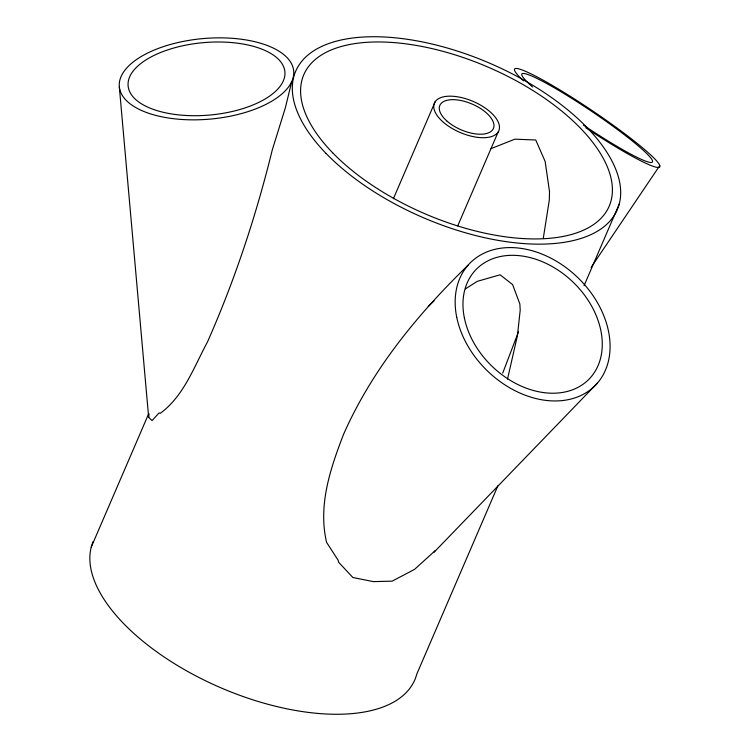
<?xml version="1.0" encoding="UTF-8"?>
<svg xmlns="http://www.w3.org/2000/svg" width="751" height="751" viewBox="0 0 751 751"><rect width="100%" height="100%" fill="white"/><g stroke="black" fill="none" stroke-linecap="round" stroke-linejoin="round"><path stroke-width="1.13" d="M291.726 81.596A87.529 40.413 -5.1 0 1 147.684 112.922A87.529 40.413 -5.1 0 1 180.043 42.075A87.529 40.413 -5.1 0 1 291.726 81.596L285.371 107.768L272.238 150.069C256.138 215.678 234.838 280.048 207.52 341.855C194.04 366.798 183.957 395.918 160.301 413.303L159.024 412.956L152.059 420.598L148.66 417.312L149.008 413.867M543.33 238.011L549.3 200.123L549.525 191.787L545.16 161.512L535.754 139.996L514.886 139.17L491.032 148.623M507.516 379.105L517.43 335.641L520.199 310.191L519.861 303.977L512.614 284.61L500.11 274.8L477.289 281.343L465.442 288.872M502.729 373.087L518.509 331.707M91.284 547.01L148.66 413.792M393.383 198.705L435.139 101.751M457.735 225.863L498.101 132.129A35.062 16.841 23.3 0 0 459.114 97.076A35.062 16.841 23.3 0 0 442.649 121.615A35.062 16.841 23.3 0 0 498.101 132.129M497.866 485.841L416.786 674.107A175.067 84.065 23.3 0 1 226.793 690.291A175.067 84.065 23.3 0 1 93.152 541.537M584.043 285.746L619.256 203.99M591.14 267.347L659.782 165.558M467.967 265.3C417.509 314.35 372.045 369.652 343.489 434.491C330.318 468.652 317.861 505.564 326.61 542.419L338.11 560.171L338.692 562.321L352.886 577.519L373.36 581.621L392.163 581.152L414.59 569.352L435.355 550.502M433.937 552.351L597.27 383.235M428.23 306.446L434.05 300.926M119.315 86.806L148.66 417.312M532.572 87.013A78.705 8.008 34 0 1 563.513 93.274A78.705 8.008 34 0 1 651.774 159.372A78.705 8.008 34 0 1 583.471 125.135M523.503 80.864A87.529 8.909 34 0 1 563.56 92.148A87.529 8.909 34 0 1 659.031 164.037A87.529 8.909 34 0 1 585.818 127.783M153.617 109.486A78.705 36.339 -5.1 0 0 283.127 81.324A78.705 36.339 -5.1 0 0 182.709 45.783A78.705 36.339 -5.1 0 0 153.617 109.486M446.676 120.827A29.176 14.016 23.3 0 0 492.816 129.585A29.176 14.016 23.3 0 0 460.372 100.409A29.176 14.016 23.3 0 0 446.676 120.827M456.73 317.251A87.529 64.962 44 0 0 584.015 393.918A87.529 64.962 44 0 0 557.111 261.648A87.529 64.962 44 0 0 456.73 317.251M464.381 317.955A78.705 58.409 44 0 0 578.833 386.896A78.705 58.409 44 0 0 554.642 267.966A78.705 58.409 44 0 0 464.381 317.955M326.094 153.467A175.067 84.065 23.3 0 0 608.094 223.038A175.067 84.065 23.3 0 0 435.308 44.825A175.067 84.065 23.3 0 0 326.094 153.467M332.665 152.81A166.234 79.831 23.3 0 0 600.453 218.879A166.234 79.831 23.3 0 0 436.378 49.641A166.234 79.831 23.3 0 0 332.665 152.81"/></g></svg>
